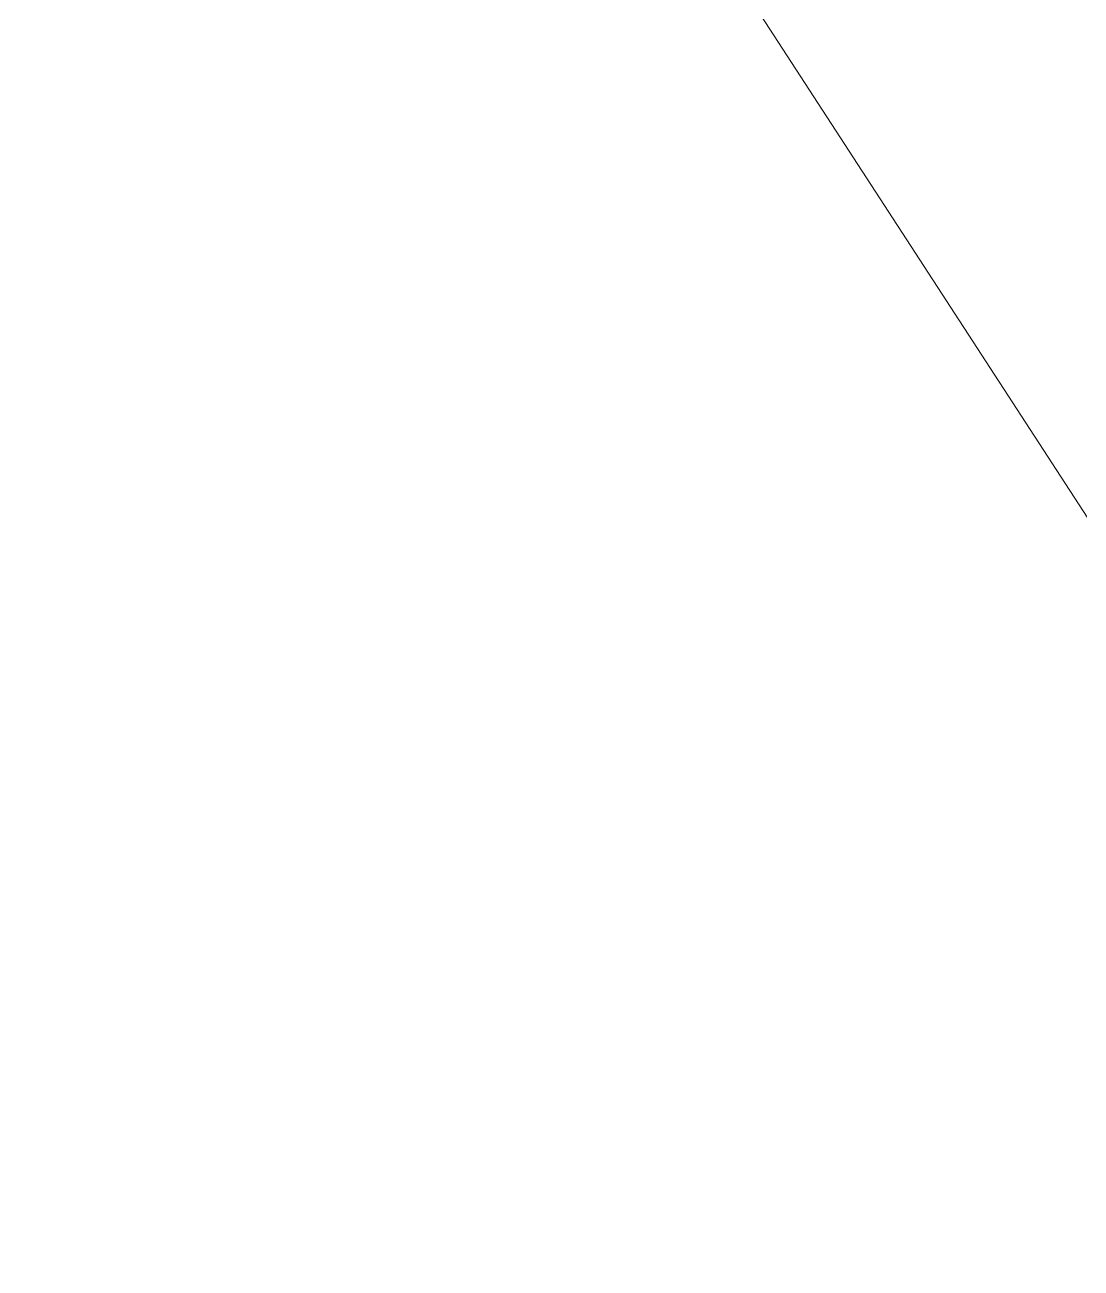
# Model space of a CAD drawing. Extents: x 601689 to 602595, y 1189742 to 1190763.
# Drawn here: x 601717.4 to 601783.4, y 1190429.2 to 1190506.8 of the extents above; entities that cross this region are included whole.
import ezdxf
from ezdxf.enums import TextEntityAlignment as Align

# ---------------------------------------------------------------- set-up
doc = ezdxf.new("R2010")
doc.units = 0
doc.header["$MEASUREMENT"] = 0
doc.layers.add('31', color=7, linetype='Continuous')
doc.layers.get('0').off()
doc.styles.add('TXT', font='vnshx.shx')

# ---------------------------------------------------------------- blocks, each defined once
blk = doc.blocks.new('BDONG')
at = {"color": 7, "linetype": 'Continuous', "lineweight": 0}
for p, q in [((0, 0), (0, -1.508)), ((0, 0), (2.759, 0)), ((0.342, 0), (0.342, -1.508)), ((0.797, 0), (0.797, -1.508)), ((1.274, 0), (1.274, -1.508)), ((1.73, 0), (1.73, -1.508)), ((1.753, 0), (1.753, -1.508)), ((2.072, 0), (2.072, -1.508)), ((2.759, 0), (2.759, -1.508)), ((0, -0.308), (1.73, -0.308)), ((1.753, -0.308), (2.759, -0.308)), ((0, -0.458), (1.73, -0.458)), ((1.753, -0.458), (2.759, -0.458)), ((0, -0.608), (1.73, -0.608)), ((1.753, -0.608), (2.759, -0.608)), ((0, -0.758), (1.73, -0.758)), ((1.753, -0.758), (2.759, -0.758)), ((0, -0.908), (1.73, -0.908)), ((1.753, -0.908), (2.759, -0.908)), ((0, -1.058), (1.73, -1.058)), ((1.753, -1.058), (2.759, -1.058)), ((0, -1.208), (1.73, -1.208)), ((1.753, -1.208), (2.759, -1.208)), ((0, -1.358), (1.73, -1.358)), ((1.753, -1.358), (2.759, -1.358)), ((0, -1.508), (1.73, -1.508)), ((1.753, -1.508), (2.759, -1.508))]:
    blk.add_line(p, q, dxfattribs=at)
at = {"color": 7, "linetype": 'Continuous', "lineweight": 0, "style": 'TXT'}
blk.add_text('B%%182ng c%%184c th%%246a bi%%213n %%174%%233ng ', height=0.049998, rotation=359.99999, dxfattribs=at).set_placement((0.008, 0.046))
for s, height, p in [('(D%%239ng cho ch%%216nh l%%253 bi%%213n %%174%%233ng)', 0.054, (1.743, 0.05)), ('s%%232 TT', 0.05, (0.21, -0.099)), ('s%%232 hi%%214u', 0.049998, (0.639, -0.104)), ('s%%232 hi%%214u th%%246a', 0.049998, (1.135, -0.103)), ('s%%232 hi%%214u th%%246a', 0.049998, (1.612, -0.107)), ('s%%232 TT', 0.05, (1.936, -0.114)), ('s%%232 hi%%214u th%%246a b%%225', 0.049998, (2.559, -0.108)), ('g%%232c c%%241a th%%246a', 0.049998, (1.137, -0.187)), ('Th%%246a b%%225', 0.049998, (1.956, -0.203)), ('(ch%%216 %%174%%184nh s%%232 m%%233t l%%199n)', 0.049998, (2.638, -0.204)), ('Th%%246a th%%170m', 0.049998, (0.227, -0.214)), ('Th%%246a th%%170m', 0.049998, (0.63, -0.213)), ('m%%237i th%%170m', 0.049998, (1.101, -0.282)), ('l%%169n c%%203n', 0.049998, (1.56, -0.224))]:
    blk.add_text(s, height=height, rotation=359.99999, dxfattribs=at).set_placement(p, align=Align.CENTER)
blk = doc.blocks.new('BANG')
at = {"color": 7, "linetype": 'Continuous', "lineweight": 0, "xscale": 9.999585560760034, "yscale": 9.999585560760034, "rotation": 359.9999199552673}
blk.add_blockref('BDONG', (0, 0), dxfattribs=at)
blk = doc.blocks.new('Q')
at = {"color": 7, "linetype": 'Continuous', "lineweight": 0, "style": 'TXT'}
for s, height, p in [('%%167o v%%207 th%%184ng 10 n%%168m 2001 %%174%%213n th%%184ng 5 n%%168m 2002', 0.5, (0, 5.4)), ('Ki%%211m tra th%%184ng      n%%168m', 0.5, (21, 5.4)), ('C%%172 quan %%174o v%%207: X%%221 nghi%%214p PTCN Tr%%190c %%174%%222a - B%%182n %%174%%229 ', 0.5, (0, 4.4)), ('C%%172 quan ki%%211m tra: C%%171ng ty XNK v%%181 t%%173 v%%202n d%%222ch v%%244 %%167o %%174%%185c B%%182n %%174%%229', 0.499998, (21, 4.4))]:
    blk.add_text(s, height=height, dxfattribs=at).set_placement(p)

msp = doc.modelspace()

# ---------------------------------------------------------------- linework, layer by layer
at = {"layer": '31', "color": 92, "linetype": 'Continuous', "lineweight": 0}
msp.add_lwpolyline([(601736.413, 1190550.05), (601730.367, 1190544.542), (601740.709, 1190536.58), (601751.566, 1190523.24), (601752.597, 1190524.036), (601789.041, 1190467.993)], dxfattribs=at)

# ---------------------------------------------------------------- block references
at = {"color": 7, "linetype": 'Continuous', "lineweight": 0}
for name, p, rotation in [('BANG', (601732.872, 1190493.835), 269.2144660607985), ('BANG', (601753.797, 1190473.717), 269.2144660607985), ('Q', (601753.8, 1190469.524), 269.1680420500809)]:
    msp.add_blockref(name, p, dxfattribs=dict(at, rotation=rotation))

doc.saveas('drawing.dxf')
